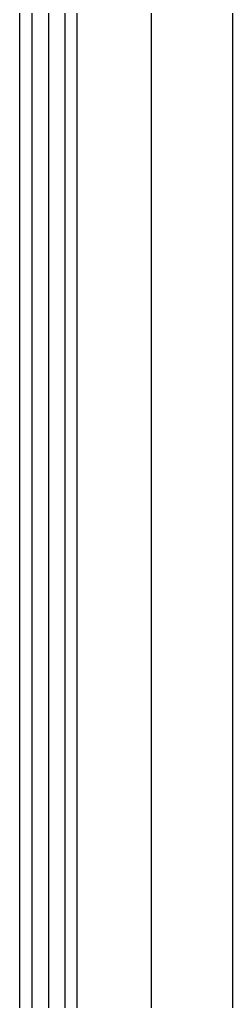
# Model space of a CAD drawing. Header units: metres. Extents: x 95 to 486, y 2972 to 3465.
# Drawn here: x 171.66 to 171.7124, y 3042.1419 to 3042.3832 of the extents above; entities that cross this region are included whole.
import ezdxf

# ---------------------------------------------------------------- set-up
doc = ezdxf.new("R2010")
doc.units = ezdxf.units.M
doc.layers.add('E_INOXIGAS', color=1, linetype='Continuous')

# ---------------------------------------------------------------- blocks, each defined once
blk = doc.blocks.new('A-800-2H')
at = {"color": 8}
for p, q in [((0.4000000000000909, -0.7476586728707846), (9.059419880941277e-14, -0.7476586728707846)), ((0.4000000000000909, -0.750658672870941), (9.059419880941277e-14, -0.750658672870941)), ((0.4000000000000909, -0.7547540621826558), (9.059419880941277e-14, -0.7547540621826558)), ((0.4000000000000909, -0.7587540621825613), (9.059419880941277e-14, -0.7587540621825613)), ((0.4000000000000909, -0.7617540621827177), (9.059419880941277e-14, -0.7617540621827177))]:
    blk.add_line(p, q, dxfattribs=at)
at = {"color": 81}
blk.add_line((0.4000000000000909, -0.7799999999997456), (9.059419880941277e-14, -0.7799999999997456), dxfattribs=at)
at = {"color": 9}
blk.add_lwpolyline([(0.4000000000000909, -0.7799999999997456), (0.4000000000000909, -0.8), (9.059419880941277e-14, -0.8), (9.059419880941277e-14, -0.7799999999997456)], dxfattribs=at)

msp = doc.modelspace()

# ---------------------------------------------------------------- block references
at = {"layer": 'E_INOXIGAS', "rotation": 90}
msp.add_blockref('A-800-2H', (170.912373225727, 3042.019251444958), dxfattribs=at)

doc.saveas('drawing.dxf')
